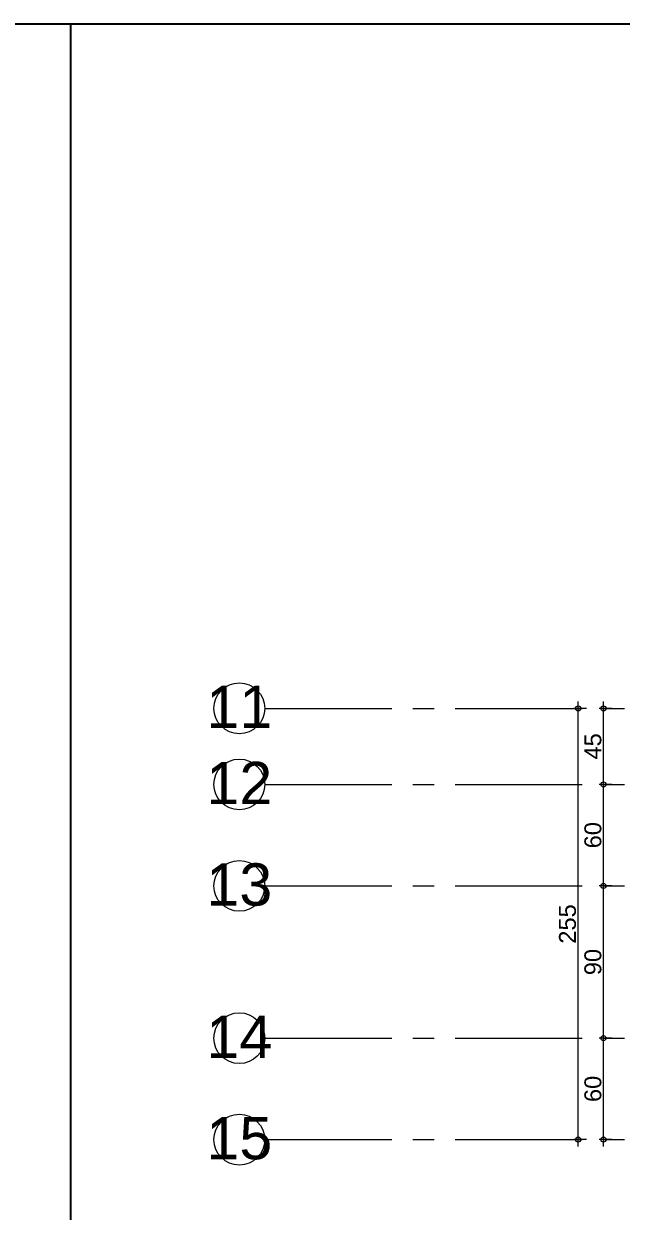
# Model space of a CAD drawing. Header units: millimetres. Extents: x 2232 to 85269, y -3593 to 5869.
# Drawn here: x 36483 to 36836, y 5167 to 5869 of the extents above; entities that cross this region are included whole.
import ezdxf

# ---------------------------------------------------------------- set-up
doc = ezdxf.new("R2010")
doc.units = ezdxf.units.MM
doc.linetypes.add('CENTER2', pattern=[112.5, 75, -12.5, 12.5, -12.5])
doc.linetypes.add('DASHDOT2', pattern=[12.7, 6.35, -3.175, 0, -3.175])
doc.layers.add('aks', color=251, linetype='DASHDOT2', lineweight=35)
doc.layers.add('Ölçülendirme', color=7, linetype='Continuous')
doc.styles.add('arial_1_18', font='arial.ttf', dxfattribs={"height": 0.2})

# ---------------------------------------------------------------- blocks, each defined once
blk = doc.blocks.new('IDE999Entity7088')
at = {"layer": 'aks', "color": 250, "linetype": 'CENTER2', "lineweight": 5}
blk.add_lwpolyline([(29478.78, 2425), (29778.78, 2425)], dxfattribs=at)
at = {"layer": 'aks', "color": 30, "linetype": 'Continuous', "lineweight": 5}
blk.add_circle((29463.78, 2425), 15, dxfattribs=at)
at = {"layer": 'aks', "color": 1, "linetype": 'Continuous', "lineweight": 5, "style": 'arial_1_18'}
blk.add_text('13', height=25, dxfattribs=at).set_placement((29444.36, 2413.37))
blk = doc.blocks.new('IDE999Entity7089')
at = {"layer": 'aks', "color": 250, "linetype": 'CENTER2', "lineweight": 5}
blk.add_lwpolyline([(29478.78, 2530), (29778.78, 2530)], dxfattribs=at)
at = {"layer": 'aks', "color": 30, "linetype": 'Continuous', "lineweight": 5}
blk.add_circle((29463.78, 2530), 15, dxfattribs=at)
at = {"layer": 'aks', "color": 1, "linetype": 'Continuous', "lineweight": 5, "style": 'arial_1_18'}
blk.add_text('11', height=25, dxfattribs=at).set_placement((29444.36, 2518.37))
blk = doc.blocks.new('IDE999Entity7090')
at = {"layer": 'aks', "color": 250, "linetype": 'CENTER2', "lineweight": 5}
blk.add_lwpolyline([(29478.78, 2275), (29778.78, 2275)], dxfattribs=at)
at = {"layer": 'aks', "color": 30, "linetype": 'Continuous', "lineweight": 5}
blk.add_circle((29463.78, 2275), 15, dxfattribs=at)
at = {"layer": 'aks', "color": 1, "linetype": 'Continuous', "lineweight": 5, "style": 'arial_1_18'}
blk.add_text('15', height=25, dxfattribs=at).set_placement((29444.36, 2263.37))
blk = doc.blocks.new('IDE999Entity7091')
at = {"layer": 'aks', "color": 250, "linetype": 'CENTER2', "lineweight": 5}
blk.add_lwpolyline([(29478.78, 2485), (29778.78, 2485)], dxfattribs=at)
at = {"layer": 'aks', "color": 30, "linetype": 'Continuous', "lineweight": 5}
blk.add_circle((29463.78, 2485), 15, dxfattribs=at)
at = {"layer": 'aks', "color": 1, "linetype": 'Continuous', "lineweight": 5, "style": 'arial_1_18'}
blk.add_text('12', height=25, dxfattribs=at).set_placement((29444.36, 2473.37))
blk = doc.blocks.new('IDE999Entity7092')
at = {"layer": 'aks', "color": 250, "linetype": 'CENTER2', "lineweight": 5}
blk.add_lwpolyline([(29478.78, 2335), (29778.78, 2335)], dxfattribs=at)
at = {"layer": 'aks', "color": 30, "linetype": 'Continuous', "lineweight": 5}
blk.add_circle((29463.78, 2335), 15, dxfattribs=at)
at = {"layer": 'aks', "color": 1, "linetype": 'Continuous', "lineweight": 5, "style": 'arial_1_18'}
blk.add_text('14', height=25, dxfattribs=at).set_placement((29444.36, 2323.37))
blk = doc.blocks.new('IDE999Entity7095')
at = {"layer": 'Ölçülendirme', "color": 5, "linetype": 'Continuous', "lineweight": 5}
for points in [[(29668.78, 2530), (29661.28, 2530)], [(29663.78, 2271), (29663.78, 2534)], [(29683.78, 2530), (29676.28, 2530)], [(29678.78, 2271), (29678.78, 2534)], [(29683.78, 2485), (29676.28, 2485)], [(29683.78, 2425), (29676.28, 2425)], [(29683.78, 2335), (29676.28, 2335)], [(29668.78, 2275), (29661.28, 2275)], [(29683.78, 2275), (29676.28, 2275)]]:
    blk.add_lwpolyline(points, dxfattribs=at)
for centre in [(29663.78, 2530), (29678.78, 2530), (29678.78, 2485), (29678.78, 2425), (29678.78, 2335), (29663.78, 2275), (29678.78, 2275)]:
    blk.add_circle(centre, 1.5, dxfattribs=at)
at = {"layer": 'Ölçülendirme', "color": 5, "linetype": 'Continuous', "lineweight": 5, "style": 'arial_1_18'}
for s, p in [('45', (29677.53, 2499.73)), ('60', (29677.53, 2447.23)), ('255', (29662.53, 2390.85)), ('90', (29677.53, 2372.23)), ('60', (29677.53, 2297.23))]:
    blk.add_text(s, height=10, rotation=90, dxfattribs=at).set_placement(p)

msp = doc.modelspace()

# ---------------------------------------------------------------- linework, layer by layer
for p, q in [((3332.36, 5868.75), (79990.7, 5868.75)), ((36510.41, 5868.75), (36510.41, 1368.75))]:
    msp.add_line(p, q)

# ---------------------------------------------------------------- block references
at = {"layer": 'aks'}
for name in ['IDE999Entity7089', 'IDE999Entity7091', 'IDE999Entity7088', 'IDE999Entity7092', 'IDE999Entity7090']:
    msp.add_blockref(name, (7146.3, 2934), dxfattribs=at)
at = {"layer": 'Ölçülendirme'}
msp.add_blockref('IDE999Entity7095', (7146.3, 2934), dxfattribs=at)

doc.saveas('drawing.dxf')
